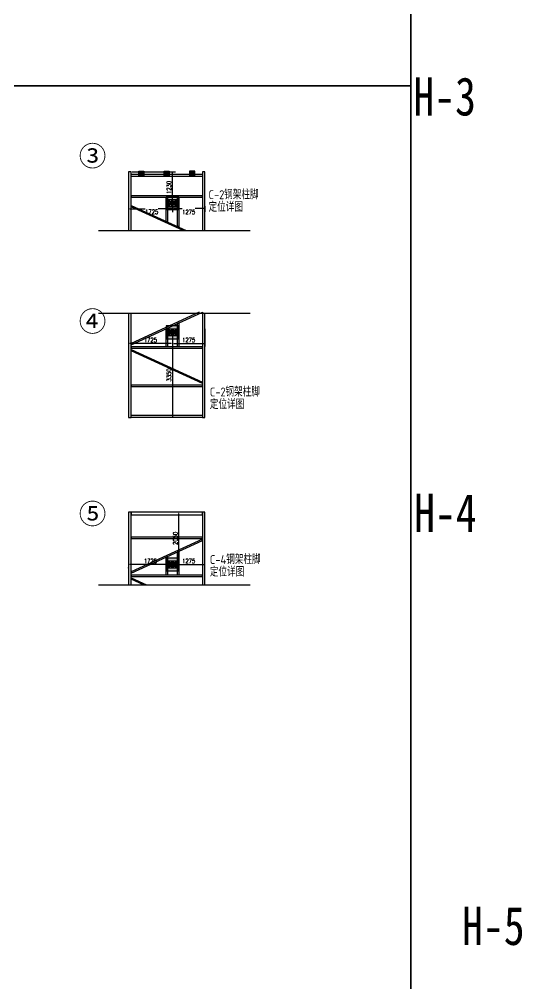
# Model space of a CAD drawing. Extents: x -89702 to 926017, y -610001 to -56924.
# Drawn here: x 95822 to 115916, y -581205 to -543348 of the extents above; entities that cross this region are included whole.
import ezdxf

# ---------------------------------------------------------------- set-up
doc = ezdxf.new("R2010")
doc.units = 0
doc.header["$LTSCALE"] = 10
doc.header["$MEASUREMENT"] = 0
doc.linetypes.add('线型2', pattern=[2.5, 1.5, -1])
for name, color, linetype in [('BJ02', 2, 'Continuous'), ('L-构造线', 6, 'Continuous'), ('PUB_TEXT', 7, 'Continuous'), ('W-STEEL_FRAME钢架', 3, 'Continuous'), ('房屋工字钢', 2, 'Continuous'), ('铝合金', 7, 'Continuous')]:
    doc.layers.add(name, color=color, linetype=linetype)
for name, color, linetype, lineweight in [('孔标注', 9, 'Continuous', 18), ('字符标注', 9, 'Continuous', 18), ('柱_主零件_实线', 51, 'Continuous', 18), ('柱_零件_实线', 3, 'Continuous', 18), ('螺栓组-普通_实线', 9, 'Continuous', 18), ('钢板标注', 9, 'Continuous', 18)]:
    doc.layers.add(name, color=color, linetype=linetype, lineweight=lineweight)
doc.styles.get("Standard").update_dxf_attribs({"font": 'gbenor.shx', "bigfont": 'gbcbig.shx'})
doc.styles.add('STANDARD_T3', font='simplex.shx', dxfattribs={"width": 0.7, "bigfont": 'gbcbig.shx'})
doc.styles.add('图框', font='')
doc.styles.add('黑体', font='simhei.ttf', dxfattribs={"width": 0.8})
doc.styles.get('图框').set_extended_font_data('SimSun')
doc.dimstyles.new('W&&50', dxfattribs={"dimtxt": 175, "dimasz": 50, "dimexe": 125, "dimexo": 150, "dimgap": 50, "dimtad": 1, "dimdec": 0, "dimzin": 0, "dimdsep": 46, "dimtxsty": 'STANDARD_T3', "dimcen": 0.09, "dimclrd": 1, "dimclre": 1, "dimclrt": 7, "dimazin": 2, "dimtfac": 1, "dimtdec": 0, "dimtix": 1, "dimtmove": 2, "dimatfit": 3, "dimfxl": 0, "dimtolj": 1, "dimtzin": 0, "dimarcsym": 0})

# ---------------------------------------------------------------- blocks, each defined once
blk = doc.blocks.new('01')
h = blk.add_hatch()
h.set_pattern_fill('HOUND', color=77, scale=5)
h.set_pattern_definition([(0, (0, 0), (31.75, 7.9375), [127, -63.5]), (90, (0, 0), (-7.9375, -31.75), [127, -63.5])])
h.paths.add_polyline_path([(50227, 12928), (50227, 12728), (50427, 12728), (50427, 12928)])
h.paths.add_polyline_path([(50382, 12893, -1), (50402, 12893, -1)], flags=16)
h.paths.add_polyline_path([(50252, 12893, -1), (50272, 12893, -1)], flags=16)
h.paths.add_polyline_path([(50402, 12763, -1), (50382, 12763, -1)], flags=16)
h.paths.add_polyline_path([(50272, 12763, -1), (50252, 12763, -1)], flags=16)
at = {"color": 251}
blk.add_lwpolyline([(50227, 12928), (50427, 12928), (50427, 12728), (50227, 12728)], close=True, dxfattribs=at)
at = {"color": 6}
for centre in [(50262, 12893), (50392, 12893), (50262, 12763), (50392, 12763)]:
    blk.add_circle(centre, 10, dxfattribs=at)
blk = doc.blocks.new('*D1542')
at = {"color": 1, "lineweight": -2, "transparency": 16777216}
for p, q in [((100253, -549332), (101952, -549332)), ((101827, -550512), (101827, -549382)), ((101728, -550562), (101952, -550562))]:
    blk.add_line(p, q, dxfattribs=at)
at = {"color": 1, "transparency": 16777216}
for points in [[(101819, -549382), (101835, -549382), (101827, -549332)], [(101819, -550512), (101835, -550512), (101827, -550562)]]:
    blk.add_solid(points, dxfattribs=at)
at = {"layer": 'Defpoints', "color": 0, "transparency": 16777216}
for p in [(100103, -549332), (101827, -549332), (101578, -550562)]:
    blk.add_point(p, dxfattribs=at)
at = {"color": 7, "transparency": 16777216, "insert": (101689, -549947), "char_height": 175, "attachment_point": 5, "rotation": 90, "style": 'STANDARD_T3'}
blk.add_mtext('\\A1;1230', dxfattribs=at)
blk = doc.blocks.new('*D1543')
at = {"color": 1, "lineweight": -2, "transparency": 16777216}
for p, q in [((101828, -550712), (101828, -550903)), ((101878, -550778), (102211, -550778)), ((103053, -550778), (102719, -550778)), ((103103, -550678), (103103, -550903))]:
    blk.add_line(p, q, dxfattribs=at)
at = {"color": 1, "transparency": 16777216}
for points in [[(101878, -550770), (101878, -550786), (101828, -550778)], [(103053, -550770), (103053, -550786), (103103, -550778)]]:
    blk.add_solid(points, dxfattribs=at)
at = {"layer": 'Defpoints', "color": 0, "transparency": 16777216}
for p in [(101828, -550562), (103103, -550528), (103103, -550778)]:
    blk.add_point(p, dxfattribs=at)
at = {"color": 7, "transparency": 16777216, "insert": (102465, -550914), "char_height": 175, "attachment_point": 5, "style": 'STANDARD_T3'}
blk.add_mtext('\\A1;1275', dxfattribs=at)
blk = doc.blocks.new('*D1544')
at = {"color": 1, "lineweight": -2, "transparency": 16777216}
for p, q in [((101730, -555635), (101953, -555635)), ((101828, -555685), (101828, -558935)), ((101978, -558985), (101953, -558985))]:
    blk.add_line(p, q, dxfattribs=at)
at = {"color": 1, "transparency": 16777216}
for points in [[(101819, -555685), (101836, -555685), (101828, -555635)], [(101819, -558935), (101836, -558935), (101828, -558985)]]:
    blk.add_solid(points, dxfattribs=at)
at = {"layer": 'Defpoints', "color": 0, "transparency": 16777216}
for p in [(101580, -555635), (101828, -558985), (101828, -558985)]:
    blk.add_point(p, dxfattribs=at)
at = {"color": 7, "transparency": 16777216, "insert": (101690, -557310), "char_height": 175, "attachment_point": 5, "rotation": 90, "style": 'STANDARD_T3'}
blk.add_mtext('\\A1;3350', dxfattribs=at)
blk = doc.blocks.new('*D1545')
at = {"color": 1, "lineweight": -2, "transparency": 16777216}
for p, q in [((100103, -555752), (100103, -556199)), ((101778, -556074), (100153, -556074)), ((101828, -555752), (101828, -556199))]:
    blk.add_line(p, q, dxfattribs=at)
at = {"color": 1, "transparency": 16777216}
for points in [[(100153, -556066), (100153, -556083), (100103, -556074)], [(101778, -556066), (101778, -556083), (101828, -556074)]]:
    blk.add_solid(points, dxfattribs=at)
at = {"layer": 'Defpoints', "color": 0, "transparency": 16777216}
for p in [(100103, -555602), (101828, -555602), (100103, -556074)]:
    blk.add_point(p, dxfattribs=at)
at = {"color": 7, "transparency": 16777216, "insert": (100965, -555937), "char_height": 175, "attachment_point": 5, "style": 'STANDARD_T3'}
blk.add_mtext('\\A1;1725', dxfattribs=at)
blk = doc.blocks.new('*D1546')
at = {"color": 1, "lineweight": -2, "transparency": 16777216}
for p, q in [((100103, -550762), (100103, -550916)), ((100153, -550791), (100761, -550791)), ((101778, -550791), (101269, -550791)), ((101828, -550712), (101828, -550916))]:
    blk.add_line(p, q, dxfattribs=at)
at = {"color": 1, "transparency": 16777216}
for points in [[(100153, -550782), (100153, -550799), (100103, -550791)], [(101778, -550782), (101778, -550799), (101828, -550791)]]:
    blk.add_solid(points, dxfattribs=at)
at = {"layer": 'Defpoints', "color": 0, "transparency": 16777216}
for p in [(100103, -550612), (100103, -550791), (101828, -550562)]:
    blk.add_point(p, dxfattribs=at)
at = {"color": 7, "transparency": 16777216, "insert": (101015, -550905), "char_height": 175, "attachment_point": 5, "style": 'STANDARD_T3'}
blk.add_mtext('\\A1;1725', dxfattribs=at)
blk = doc.blocks.new('*D1547')
at = {"color": 1, "lineweight": -2, "transparency": 16777216}
for p, q in [((101828, -564819), (101828, -564624)), ((101878, -564749), (103053, -564749)), ((103103, -564869), (103103, -564874))]:
    blk.add_line(p, q, dxfattribs=at)
at = {"color": 1, "transparency": 16777216}
for points in [[(101878, -564741), (101878, -564758), (101828, -564749)], [(103053, -564741), (103053, -564758), (103103, -564749)]]:
    blk.add_solid(points, dxfattribs=at)
at = {"layer": 'Defpoints', "color": 0, "transparency": 16777216}
for p in [(103103, -564719), (103103, -564749), (101828, -564969)]:
    blk.add_point(p, dxfattribs=at)
at = {"color": 7, "transparency": 16777216, "insert": (102465, -564612), "char_height": 175, "attachment_point": 5, "style": 'STANDARD_T3'}
blk.add_mtext('\\A1;1275', dxfattribs=at)
blk = doc.blocks.new('*D1548')
at = {"color": 1, "lineweight": -2, "transparency": 16777216}
for p, q in [((101778, -564749), (100153, -564749)), ((101828, -564819), (101828, -564624)), ((100103, -564891), (100103, -564874))]:
    blk.add_line(p, q, dxfattribs=at)
at = {"color": 1, "transparency": 16777216}
for points in [[(100153, -564741), (100153, -564758), (100103, -564749)], [(101778, -564741), (101778, -564758), (101828, -564749)]]:
    blk.add_solid(points, dxfattribs=at)
at = {"layer": 'Defpoints', "color": 0, "transparency": 16777216}
for p in [(100103, -564741), (100103, -564749), (101828, -564969)]:
    blk.add_point(p, dxfattribs=at)
at = {"color": 7, "transparency": 16777216, "insert": (100965, -564612), "char_height": 175, "attachment_point": 5, "style": 'STANDARD_T3'}
blk.add_mtext('\\A1;1725', dxfattribs=at)
blk = doc.blocks.new('*D1663')
at = {"color": 1, "lineweight": -2, "transparency": 16777216}
for p, q in [((101828, -555502), (101828, -556199)), ((103103, -555502), (103103, -556199)), ((101878, -556074), (103053, -556074))]:
    blk.add_line(p, q, dxfattribs=at)
at = {"color": 1, "transparency": 16777216}
for points in [[(101878, -556066), (101878, -556083), (101828, -556074)], [(103053, -556066), (103053, -556083), (103103, -556074)]]:
    blk.add_solid(points, dxfattribs=at)
at = {"layer": 'Defpoints', "color": 0, "transparency": 16777216}
for p in [(101828, -555352), (103103, -555352), (103103, -556074)]:
    blk.add_point(p, dxfattribs=at)
at = {"color": 7, "transparency": 16777216, "insert": (102465, -555937), "char_height": 175, "attachment_point": 5, "style": 'STANDARD_T3'}
blk.add_mtext('\\A1;1275', dxfattribs=at)
blk = doc.blocks.new('GZG')
at = {"layer": '孔标注', "ltscale": 100000, "const_width": 2.01}
blk.add_lwpolyline([(51, 341, 1), (49, 341, 1)], format="xyb", close=True, dxfattribs=at)
at = {"layer": '字符标注', "ltscale": 100000, "const_width": 2.01}
blk.add_lwpolyline([(204, 341, 1), (202, 341, 1)], format="xyb", close=True, dxfattribs=at)
at = {"layer": '柱_主零件_实线', "lineweight": 18, "ltscale": 100000}
for p, q in [((51, 261), (51, 271)), ((202, 271), (51, 271)), ((51, 261), (123, 261)), ((51, 120), (51, 131)), ((51, 131), (123, 131)), ((51, 120), (202, 120)), ((123, 261), (123, 131)), ((130, 261), (202, 261)), ((130, 131), (130, 261)), ((130, 131), (202, 131)), ((202, 261), (202, 271)), ((202, 120), (202, 131))]:
    blk.add_line(p, q, dxfattribs=at)
at = {"layer": '柱_零件_实线', "lineweight": 18, "ltscale": 100000}
for p, q in [((0, 0), (0, 392)), ((0, 392), (253, 392)), ((253, 392), (253, 0)), ((253, 0), (0, 0)), ((85, 376), (15, 376)), ((15, 376), (15, 306)), ((15, 306), (85, 306)), ((15, 231), (15, 161)), ((85, 231), (15, 231)), ((15, 161), (85, 161)), ((15, 85), (15, 15)), ((85, 85), (15, 85)), ((15, 15), (85, 15)), ((85, 306), (85, 376)), ((85, 161), (85, 231)), ((85, 15), (85, 85)), ((120, 371), (120, 271)), ((133, 371), (120, 371)), ((133, 321), (120, 321)), ((133, 271), (120, 271)), ((120, 120), (120, 20)), ((133, 120), (120, 120)), ((133, 70), (120, 70)), ((133, 20), (120, 20)), ((133, 271), (133, 371)), ((133, 20), (133, 120)), ((238, 376), (168, 376)), ((168, 376), (168, 306)), ((168, 306), (238, 306)), ((168, 231), (168, 161)), ((238, 231), (168, 231)), ((168, 161), (238, 161)), ((168, 85), (168, 15)), ((238, 85), (168, 85)), ((168, 15), (238, 15)), ((238, 306), (238, 376)), ((238, 161), (238, 231)), ((238, 15), (238, 85))]:
    blk.add_line(p, q, dxfattribs=at)
at = {"layer": '柱_零件_实线', "linetype": '线型2', "lineweight": 18, "ltscale": 100000}
for p, q in [((92, 246), (92, 238)), ((161, 246), (92, 246)), ((92, 238), (124, 238)), ((92, 153), (92, 146)), ((92, 153), (124, 153)), ((92, 146), (161, 146)), ((133, 301), (120, 301)), ((133, 90), (120, 90)), ((124, 238), (124, 153)), ((129, 238), (161, 238)), ((129, 153), (129, 238)), ((129, 153), (161, 153)), ((161, 246), (161, 238)), ((161, 153), (161, 146))]:
    blk.add_line(p, q, dxfattribs=at)
at = {"layer": '螺栓组-普通_实线', "lineweight": 18, "ltscale": 100000}
for p, q in [((70, 341), (30, 341)), ((70, 196), (30, 196)), ((70, 50), (30, 50)), ((50, 371), (50, 311)), ((50, 226), (50, 166)), ((50, 80), (50, 20)), ((223, 341), (183, 341)), ((223, 196), (183, 196)), ((223, 50), (183, 50)), ((203, 371), (203, 311)), ((203, 226), (203, 166)), ((203, 80), (203, 20))]:
    blk.add_line(p, q, dxfattribs=at)
at = {"layer": '螺栓组-普通_实线', "color": 1, "ltscale": 100000, "const_width": 10}
for points in [[(55, 341, 1), (45, 341, 1)], [(55, 196, 1), (45, 196, 1)], [(55, 50, 1), (45, 50, 1)], [(208, 341, 1), (198, 341, 1)], [(208, 196, 1), (198, 196, 1)], [(208, 50, 1), (198, 50, 1)]]:
    blk.add_lwpolyline(points, format="xyb", close=True, dxfattribs=at)
at = {"layer": '钢板标注', "ltscale": 100000, "const_width": 2.01}
for points in [[(51, 50, 1), (49, 50, 1)], [(254, 0, 1), (252, 0, 1)]]:
    blk.add_lwpolyline(points, format="xyb", close=True, dxfattribs=at)
blk = doc.blocks.new('GG')
at = {"layer": 'W-STEEL_FRAME钢架', "true_color": 0x636466}
h = blk.add_hatch(color=251, dxfattribs=at)
h.dxf.hatch_style = 1
h.paths.add_polyline_path([(500, 500), (0, 500), (0, 0), (500, 0)])
h.paths.add_polyline_path([(377, 55), (124, 55), (124, 447), (377, 447)], flags=16)
at = {"layer": 'BJ02', "color": 3}
blk.add_lwpolyline([(0, 0), (500, 0), (500, 500), (0, 500)], close=True, dxfattribs=at)
at = {"layer": '房屋工字钢', "color": 2}
blk.add_lwpolyline([(124, 55), (377, 55), (377, 447), (124, 447)], close=True, dxfattribs=at)
at = {"layer": 'W-STEEL_FRAME钢架', "color": 3}
blk.add_blockref('GZG', (124, 55), dxfattribs=at)
blk = doc.blocks.new('*D1664')
at = {"color": 1, "lineweight": -2, "transparency": 16777216}
for p, q in [((102080, -564699), (102080, -562750)), ((102230, -562700), (102205, -562700)), ((101979, -564749), (102205, -564749))]:
    blk.add_line(p, q, dxfattribs=at)
at = {"color": 1, "transparency": 16777216}
for points in [[(102071, -562750), (102088, -562750), (102080, -562700)], [(102071, -564699), (102088, -564699), (102080, -564749)]]:
    blk.add_solid(points, dxfattribs=at)
at = {"layer": 'Defpoints', "color": 0, "transparency": 16777216}
for p in [(102080, -562700), (102080, -562700), (101829, -564749)]:
    blk.add_point(p, dxfattribs=at)
at = {"color": 7, "transparency": 16777216, "insert": (101942, -563724), "char_height": 175, "attachment_point": 5, "rotation": 90, "style": 'STANDARD_T3'}
blk.add_mtext('\\A1;2050', dxfattribs=at)

msp = doc.modelspace()

# ---------------------------------------------------------------- linework, layer by layer
for p, q in [((98931, -551643.6), (104877.5, -551643.6)), ((98931, -554882.9), (104877.5, -554882.9)), ((98931, -565550.8), (104877.5, -565550.8))]:
    msp.add_line(p, q)
at = {"color": 6}
for points in [[(67937.1, -545966.6), (111175.6, -545966.6), (111175.6, -581777.6), (67937.1, -581777.6)], [(103003, -549431.7), (103003, -549521.7), (100203, -549521.7), (100203, -549431.7)]]:
    msp.add_lwpolyline(points, close=True, dxfattribs=at)
at = {"color": 1}
for points in [[(103000, -550328.6), (103000, -550278.6), (100203, -550278.6), (100203, -550328.6)], [(103000, -556260.1), (103000, -556210.1), (100203, -556210.1), (100203, -556260.1)], [(100203, -556360.1), (100203, -556310.1), (103003, -557591.4), (103003, -557641.4)], [(103003, -557759.8), (103003, -557709.8), (100203, -557709.8), (100203, -557759.8)], [(100206, -563674.7), (100206, -563724.7), (103003, -563724.7), (103003, -563674.7)], [(100203, -565035.9), (100203, -565085.9), (103003, -563803.3), (103003, -563753.3)], [(100206, -565174.8), (100206, -565224.8), (103003, -565224.8), (103003, -565174.8)]]:
    msp.add_lwpolyline(points, close=True, dxfattribs=at)
for points in [[(102254.2, -551643.6), (100203, -550704), (100203, -550654), (102363.3, -551643.6)], [(102880, -554848), (100203, -556073.1), (100203, -556123.1), (103003, -554841.8)], [(100696.6, -565550.8), (100203, -565324.7), (100203, -565274.7), (100805.8, -565550.8)]]:
    msp.add_lwpolyline(points, dxfattribs=at)
at = {"layer": 'BJ02'}
msp.add_lwpolyline([(67937.1, -490906.1), (111175.6, -490906.1), (111175.6, -545966.6), (67937.1, -545966.6)], close=True, dxfattribs=at)
at = {"layer": 'L-构造线'}
msp.add_lwpolyline([(111175.6, -490906.1), (163556.4, -490906.1), (163556.4, -610000.5), (111175.6, -610000.5)], close=True, dxfattribs=at)
at = {"layer": 'W-STEEL_FRAME钢架', "color": 3}
for points in [[(101577.6, -550328.6), (101628, -550328.6), (101628, -551307.7), (101577.6, -551284.6)], [(102027.2, -550311.6), (102077.6, -550311.6), (102077.6, -551496.7), (102027.2, -551473.6)], [(101628, -550811.6), (102027.2, -550811.6), (102027.2, -550761.6), (101628, -550761.6)], [(102029.2, -555287.4), (102079.6, -555264.3), (102079.6, -556210.1), (102029.2, -556210.1)], [(101579.6, -555493.1), (101630, -555470), (101630, -556210.1), (101579.6, -556210.1)], [(101577.6, -564455.3), (101628, -564432.2), (101628, -565174.8), (101577.6, -565174.8)], [(102027.2, -564249.4), (102077.6, -564226.3), (102077.6, -565174.8), (102027.2, -565174.8)]]:
    msp.add_lwpolyline(points, close=True, dxfattribs=at)
at = {"layer": '铝合金', "color": 2}
for p, q in [((100203, -549331.7), (100103, -549331.7)), ((100103, -549331.7), (100103, -551643.6)), ((100203, -551643.6), (100203, -549331.7)), ((103103, -549331.7), (103003, -549331.7)), ((103003, -549331.7), (103003, -551643.6)), ((103103, -551643.6), (103103, -549331.7))]:
    msp.add_line(p, q, dxfattribs=at)
for points in [[(100103, -554882.9), (100103, -558985.5), (100203, -558985.5), (100203, -554882.9)], [(103003, -554841.8), (103003, -558985.5)], [(103003, -558985.5), (103103, -558985.5), (103103, -554882.9)], [(100203, -562699.6), (100103, -562699.6), (100103, -565550.8)], [(100203, -565550.8), (100203, -562699.6)], [(103103, -565550.8), (103103, -562699.6), (103003, -562699.6), (103003, -565550.8)]]:
    msp.add_lwpolyline(points, dxfattribs=at)
for points in [[(100203, -558985.5), (100203, -558885.5), (103003, -558885.5), (103003, -558985.5)], [(100203, -562699.6), (100203, -562799.6), (103003, -562799.6), (103003, -562699.6)]]:
    msp.add_lwpolyline(points, close=True, dxfattribs=at)

# ---------------------------------------------------------------- block references
at = {"color": 4, "rotation": 270}
for p in [(87775.1, -499084.6), (88775.4, -499084.6)]:
    msp.add_blockref('01', p, dxfattribs=at)
at = {"color": 4, "xscale": -1, "rotation": 90}
msp.add_blockref('01', (115430.9, -499084.6), dxfattribs=at)
at = {"layer": 'W-STEEL_FRAME钢架', "color": 3}
for p, rotation in [((102078, -550811.6), 89.99999999999999), ((102079.6, -555885.4), 89.99999999999999), ((102079.6, -564999.5), 90)]:
    msp.add_blockref('GG', p, dxfattribs=dict(at, rotation=rotation))

# ---------------------------------------------------------------- texts
at = {"layer": 'PUB_TEXT', "style": '黑体', "width": 0.8}
for s, p in [('H-3', (111276.2, -547125.7)), ('H-4', (111305.6, -563475.1)), ('H-5', (113186.5, -579684.6))]:
    msp.add_text(s, height=1502.11, dxfattribs=at).set_placement(p)
at = {"layer": 'PUB_TEXT', "style": '图框'}
for s, p in [('③', (98154, -549111.5)), ('④', (98154, -555603.4)), ('⑤', (98154, -563157.6))]:
    msp.add_text(s, height=793, dxfattribs=at).set_placement(p)
at = {"layer": 'PUB_TEXT'}
for s, height, p in [('C-2', 350, (103243.6, -550409.2)), ('钢架柱脚', 337.59, (103856.1, -550409.2)), ('定位详图', 337.59, (103243.6, -550899.2)), ('C-2', 350, (103294.4, -558153.1)), ('钢架柱脚', 337.59, (103906.9, -558153.1)), ('定位详图', 337.59, (103294.4, -558643.1)), ('C-4', 350, (103294.4, -564730.8)), ('钢架柱脚', 337.59, (103936, -564730.8)), ('定位详图', 337.59, (103294.4, -565220.8))]:
    msp.add_text(s, height=height, dxfattribs=at).set_placement(p)

# ---------------------------------------------------------------- dimensions: what is measured, and where the dimension line sits
for base, p1, p2, picture, middle in [((101826.9, -549331.7), (101578, -550561.6), (100103, -549331.7), '*D1542', (101689.4, -549946.7)), ((101827.6, -558985.5), (101579.6, -555635.4), (101827.6, -558985.5), '*D1544', (101690.1, -557310.4))]:
    dim = msp.add_linear_dim(base=base, p1=p1, p2=p2, angle=90, dimstyle='W&&50')
    dim.commit()
    dim.dimension.update_dxf_attribs({"geometry": picture, "text_midpoint": middle})
for base, p1, p2, picture, middle in [((100103, -550790.8), (101827.6, -550562.3), (100103, -550612), '*D1546', (101015.3, -550905.2)), ((103103, -550778.1), (101828, -550561.6), (103103, -550528.4), '*D1543', (102465.3, -550914))]:
    dim = msp.add_linear_dim(base=base, p1=p1, p2=p2, dimstyle='W&&50')
    dim.commit()
    dim.dimension.update_dxf_attribs({"geometry": picture, "text_midpoint": middle, "dimtype": 128})
at = {"color": 4}
dim = msp.add_linear_dim(base=(103103, -556074.3), p1=(101827.6, -555352.2), p2=(103103, -555352.2), dimstyle='W&&50', dxfattribs=at)
dim.commit()
dim.dimension.update_dxf_attribs({"geometry": '*D1663', "text_midpoint": (102465.3, -555936.8)})
for base, p1, p2, picture, middle in [((100103, -556074.3), (101827.6, -555602.2), (100103, -555602.2), '*D1545', (100965.3, -555936.8)), ((100103, -564749.2), (101827.6, -564968.8), (100103, -564740.9), '*D1548', (100965.3, -564611.7)), ((103103, -564749.2), (101827.6, -564968.8), (103103, -564718.8), '*D1547', (102465.3, -564611.7))]:
    dim = msp.add_linear_dim(base=base, p1=p1, p2=p2, dimstyle='W&&50')
    dim.commit()
    dim.dimension.update_dxf_attribs({"geometry": picture, "text_midpoint": middle})
dim = msp.add_linear_dim(base=(102079.6, -562699.6), p1=(101828.9, -564749.2), p2=(102079.6, -562699.6), angle=90, dimstyle='W&&50', dxfattribs=at)
dim.commit()
dim.dimension.update_dxf_attribs({"geometry": '*D1664', "text_midpoint": (101942.1, -563724.4)})

doc.saveas('drawing.dxf')
